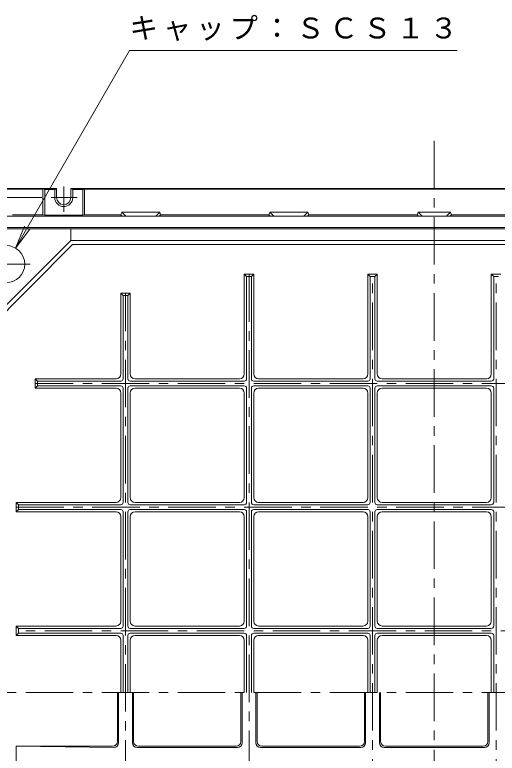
# Model space of a CAD drawing. Units: millimetres, scale not verified. Extents: x -1920 to 1681, y -1371 to 1397.
# Drawn here: x -1384 to -876, y -100 to 677 of the extents above; entities that cross this region are included whole.
import ezdxf

# ---------------------------------------------------------------- set-up
doc = ezdxf.new("R2010")
doc.units = ezdxf.units.MM
doc.header["$LTSCALE"] = 10
doc.linetypes.add('CHAIN1', pattern=[8, 5, -1, 1, -1])
for name, color, linetype, lineweight in [('C-0', 2, 'Continuous', 9), ('C-1', 3, 'Continuous', 9), ('C-E', 7, 'Continuous', 9), ('C-F', 7, 'Continuous', 9)]:
    doc.layers.add(name, color=color, linetype=linetype, lineweight=lineweight)
doc.styles.add('ＭＳ ゴシック', font='')
doc.styles.get('ＭＳ ゴシック').set_extended_font_data('MS Gothic')

msp = doc.modelspace()

# ---------------------------------------------------------------- linework, layer by layer
at = {"layer": 'C-0'}
for p, q in [((-1427.36, 494.05), (-1339.86, 494.05)), ((-1427.36, 493.25), (-1354.36, 493.25)), ((-1352.36, 493.05), (-1354.36, 494.05)), ((-1354.36, 494.05), (-1354.36, 466.3)), ((-1352.36, 493.05), (-1341.86, 493.05)), ((-1352.36, 493.05), (-1352.36, 466.2)), ((-1339.86, 494.05), (-1341.86, 493.05)), ((-1341.86, 493.05), (-1341.86, 484.55)), ((-1339.86, 494.05), (-1339.86, 484.55)), ((-559.86, 494.05), (-1324.86, 494.05)), ((-1322.86, 493.05), (-1322.86, 484.55)), ((-1322.86, 493.05), (-1312.36, 493.05)), ((-1312.36, 493.05), (-1310.36, 494.05)), ((-1312.36, 493.05), (-1312.36, 466.2)), ((-1310.36, 494.05), (-1310.36, 466.3)), ((-574.36, 493.25), (-1310.36, 493.25)), ((-1354.36, 466.3), (-1386.36, 466.3)), ((-1352.36, 466.2), (-1354.36, 466.3)), ((-1352.36, 466.2), (-1312.36, 466.2)), ((-1310.36, 466.3), (-1312.36, 466.2)), ((-1310.36, 466.3), (-1272.36, 466.3)), ((-1272.36, 466.3), (-1271.36, 469.31)), ((-1272.36, 466.3), (-1270.86, 465.05)), ((-1267.11, 465.05), (-1271.36, 469.31)), ((-1231.36, 469.31), (-1271.36, 469.31)), ((-1235.61, 465.05), (-1231.36, 469.31)), ((-1230.36, 466.3), (-1231.86, 465.05)), ((-1230.36, 466.3), (-1231.36, 469.31)), ((-1230.36, 466.3), (-1116.36, 466.3)), ((-1116.36, 466.3), (-1115.36, 469.31)), ((-1116.36, 466.3), (-1114.86, 465.05)), ((-1111.11, 465.05), (-1115.36, 469.31)), ((-1075.36, 469.31), (-1115.36, 469.31)), ((-1079.61, 465.05), (-1075.36, 469.31)), ((-1074.36, 466.3), (-1075.86, 465.05)), ((-1074.36, 466.3), (-1075.36, 469.31)), ((-1074.36, 466.3), (-960.36, 466.3)), ((-960.36, 466.3), (-959.36, 469.31)), ((-960.36, 466.3), (-958.86, 465.05)), ((-959.36, 469.31), (-925.36, 469.31)), ((-955.11, 465.05), (-959.36, 469.31)), ((-929.61, 465.05), (-925.36, 469.31)), ((-924.36, 466.3), (-925.86, 465.05)), ((-924.36, 466.3), (-925.36, 469.31)), ((-810.36, 466.3), (-924.36, 466.3)), ((-441.36, 465.05), (-1443.36, 465.05)), ((-1431.36, 453.05), (-453.36, 453.05))]:
    msp.add_line(p, q, dxfattribs=at)
at = {"layer": 'C-0', "linetype": 'CHAIN1'}
for p, q in [((-1332.36, 496.2), (-1332.36, 469.55)), ((-1318.24, 484.55), (-1345.43, 484.55))]:
    msp.add_line(p, q, dxfattribs=at)
at = {"layer": 'C-0'}
msp.add_lwpolyline([(-1322.86, 493.05), (-1324.86, 494.05), (-1324.86, 484.55)], dxfattribs=at)
for radius in [9.5, 7.5]:
    msp.add_arc((-1332.36, 484.55), radius, 180, 0, dxfattribs=at)
at = {"layer": 'C-1', "linetype": 'CHAIN1'}
for p, q in [((-942.36, 544.05), (-942.36, -615.95)), ((-1367.86, 414.55), (-1417.86, 414.55)), ((-1137.36, 404.05), (-1137.36, -475.95)), ((-1007.36, -475.95), (-1007.36, 404.05)), ((-877.36, -475.95), (-877.36, 404.05)), ((-1267.36, -455.95), (-1267.36, 384.05)), ((-522.36, 289.05), (-1362.36, 289.05)), ((-1382.36, 159.05), (-502.36, 159.05)), ((-502.36, 29.05), (-1382.36, 29.05)), ((-362.36, -35.95), (-1522.36, -35.95))]:
    msp.add_line(p, q, dxfattribs=at)
at = {"layer": 'C-1'}
for p, q in [((-1324.86, 439.55), (-1417.86, 346.55)), ((-561.72, 435.05), (-1323, 435.05)), ((-1142.36, 404.05), (-1132.36, 404.05)), ((-1139.86, 401.55), (-1142.36, 404.05)), ((-1142.36, 299.05), (-1142.36, 404.05)), ((-1132.36, 299.05), (-1132.36, 404.05)), ((-1012.36, 404.05), (-1002.36, 404.05)), ((-1009.86, 401.55), (-1012.36, 404.05)), ((-1012.36, 299.05), (-1012.36, 404.05)), ((-1002.36, 299.05), (-1002.36, 404.05)), ((-872.36, 404.05), (-882.36, 404.05)), ((-882.36, 299.05), (-882.36, 404.05)), ((-1139.86, 294.05), (-1139.86, 401.55)), ((-1134.86, 294.05), (-1134.86, 401.55)), ((-1009.86, 294.05), (-1009.86, 401.55)), ((-1004.86, 294.05), (-1004.86, 401.55)), ((-879.86, 294.05), (-879.86, 401.55)), ((-1272.36, 384.05), (-1262.36, 384.05)), ((-1269.86, 381.55), (-1272.36, 384.05)), ((-1272.36, 299.05), (-1272.36, 384.05)), ((-1269.86, 294.05), (-1269.86, 381.55)), ((-1264.86, 294.05), (-1264.86, 381.55)), ((-1262.36, 299.05), (-1262.36, 384.05)), ((-1362.36, 284.05), (-1362.36, 294.05)), ((-1277.36, 294.05), (-1362.36, 294.05)), ((-1272.36, 291.55), (-1359.86, 291.55)), ((-1142.36, 291.55), (-1262.36, 291.55)), ((-1147.36, 294.05), (-1257.36, 294.05)), ((-1012.36, 291.55), (-1132.36, 291.55)), ((-1017.36, 294.05), (-1127.36, 294.05)), ((-1002.36, 291.55), (-882.36, 291.55)), ((-997.36, 294.05), (-887.36, 294.05)), ((-1359.86, 286.55), (-1362.36, 284.05)), ((-1277.36, 284.05), (-1362.36, 284.05)), ((-1272.36, 286.55), (-1359.86, 286.55)), ((-1269.86, 164.05), (-1269.86, 284.05)), ((-1264.86, 164.05), (-1264.86, 284.05)), ((-1142.36, 286.55), (-1262.36, 286.55)), ((-1147.36, 284.05), (-1257.36, 284.05)), ((-1139.86, 164.05), (-1139.86, 284.05)), ((-1134.86, 164.05), (-1134.86, 284.05)), ((-1012.36, 286.55), (-1132.36, 286.55)), ((-1017.36, 284.05), (-1127.36, 284.05)), ((-1009.86, 164.05), (-1009.86, 284.05)), ((-1004.86, 164.05), (-1004.86, 284.05)), ((-1002.36, 286.55), (-882.36, 286.55)), ((-997.36, 284.05), (-887.36, 284.05)), ((-879.86, 164.05), (-879.86, 284.05)), ((-1272.36, 279.05), (-1272.36, 169.05)), ((-1262.36, 279.05), (-1262.36, 169.05)), ((-1142.36, 279.05), (-1142.36, 169.05)), ((-1132.36, 279.05), (-1132.36, 169.05)), ((-1012.36, 279.05), (-1012.36, 169.05)), ((-1002.36, 279.05), (-1002.36, 169.05)), ((-882.36, 279.05), (-882.36, 169.05)), ((-1382.36, 154.05), (-1382.36, 164.05)), ((-1277.36, 164.05), (-1382.36, 164.05)), ((-1257.36, 164.05), (-1147.36, 164.05)), ((-1127.36, 164.05), (-1017.36, 164.05)), ((-997.36, 164.05), (-887.36, 164.05)), ((-1379.86, 156.55), (-1382.36, 154.05)), ((-1272.36, 161.55), (-1379.86, 161.55)), ((-1272.36, 156.55), (-1379.86, 156.55)), ((-1142.36, 161.55), (-1262.36, 161.55)), ((-1142.36, 156.55), (-1262.36, 156.55)), ((-1012.36, 161.55), (-1132.36, 161.55)), ((-1012.36, 156.55), (-1132.36, 156.55)), ((-1002.36, 161.55), (-882.36, 161.55)), ((-1002.36, 156.55), (-882.36, 156.55)), ((-1277.36, 154.05), (-1382.36, 154.05)), ((-1272.36, 149.05), (-1272.36, 39.05)), ((-1269.86, 34.05), (-1269.86, 154.05)), ((-1264.86, 34.05), (-1264.86, 154.05)), ((-1262.36, 149.05), (-1262.36, 39.05)), ((-1257.36, 154.05), (-1147.36, 154.05)), ((-1142.36, 149.05), (-1142.36, 39.05)), ((-1139.86, 34.05), (-1139.86, 154.05)), ((-1134.86, 34.05), (-1134.86, 154.05)), ((-1132.36, 149.05), (-1132.36, 39.05)), ((-1127.36, 154.05), (-1017.36, 154.05)), ((-1012.36, 149.05), (-1012.36, 39.05)), ((-1009.86, 34.05), (-1009.86, 154.05)), ((-1004.86, 34.05), (-1004.86, 154.05)), ((-1002.36, 149.05), (-1002.36, 39.05)), ((-997.36, 154.05), (-887.36, 154.05)), ((-882.36, 149.05), (-882.36, 39.05)), ((-879.86, 34.05), (-879.86, 154.05)), ((-1382.36, 24.05), (-1382.36, 34.05)), ((-1277.36, 34.05), (-1382.36, 34.05)), ((-1272.36, 31.55), (-1379.86, 31.55)), ((-1262.36, 31.55), (-1142.36, 31.55)), ((-1147.36, 34.05), (-1257.36, 34.05)), ((-1132.36, 31.55), (-1012.36, 31.55)), ((-1017.36, 34.05), (-1127.36, 34.05)), ((-1002.36, 31.55), (-882.36, 31.55)), ((-997.36, 34.05), (-887.36, 34.05)), ((-1379.86, 26.55), (-1382.36, 24.05)), ((-1277.36, 24.05), (-1382.36, 24.05)), ((-1272.36, 26.55), (-1379.86, 26.55)), ((-1269.86, 24.05), (-1269.86, -35.95)), ((-1264.86, 24.05), (-1264.86, -35.95)), ((-1262.36, 26.55), (-1142.36, 26.55)), ((-1147.36, 24.05), (-1257.36, 24.05)), ((-1139.86, 24.05), (-1139.86, -35.95)), ((-1134.86, 24.05), (-1134.86, -35.95)), ((-1132.36, 26.55), (-1012.36, 26.55)), ((-1017.36, 24.05), (-1127.36, 24.05)), ((-1009.86, 24.05), (-1009.86, -35.95)), ((-1004.86, 24.05), (-1004.86, -35.95)), ((-1002.36, 26.55), (-882.36, 26.55)), ((-997.36, 24.05), (-887.36, 24.05)), ((-879.86, 24.05), (-879.86, -35.95)), ((-1272.36, 19.05), (-1272.36, -35.95)), ((-1262.36, 19.05), (-1262.36, -35.95)), ((-1142.36, 19.05), (-1142.36, -35.95)), ((-1132.36, 19.05), (-1132.36, -35.95)), ((-1012.36, 19.05), (-1012.36, -35.95)), ((-1002.36, 19.05), (-1002.36, -35.95)), ((-882.36, 19.05), (-882.36, -35.95)), ((-1275.91, -35.95), (-1275.91, -87.4)), ((-1274.61, -35.95), (-1274.61, -88.7)), ((-1260.11, -35.95), (-1260.11, -88.7)), ((-1258.81, -35.95), (-1258.81, -87.4)), ((-1145.91, -87.4), (-1145.91, -35.95)), ((-1144.61, -88.7), (-1144.61, -35.95)), ((-1130.11, -35.95), (-1130.11, -88.7)), ((-1128.81, -35.95), (-1128.81, -87.4)), ((-1015.91, -35.95), (-1015.91, -87.4)), ((-1014.61, -35.95), (-1014.61, -88.7)), ((-1000.11, -35.95), (-1000.11, -88.7)), ((-998.81, -35.95), (-998.81, -87.4)), ((-885.91, -35.95), (-885.91, -87.4)), ((-884.61, -35.95), (-884.61, -88.7)), ((-1279.61, -93.7), (-1382.36, -92.4)), ((-1253.81, -92.4), (-1150.91, -92.4)), ((-1123.81, -92.4), (-1020.91, -92.4)), ((-890.91, -92.4), (-993.81, -92.4)), ((-1255.11, -93.7), (-1149.61, -93.7)), ((-1125.11, -93.7), (-1019.61, -93.7)), ((-889.61, -93.7), (-995.11, -93.7))]:
    msp.add_line(p, q, dxfattribs=at)
for points in [[(-454.86, 451.55), (-1429.86, 451.55), (-1429.86, -35.95)], [(-559.86, 439.55), (-1324.86, 439.55), (-1324.86, 451.55)], [(-1413.36, -35.95), (-1413.36, 344.69), (-1323, 435.05)], [(-1139.86, 401.55), (-1134.86, 401.55), (-1132.36, 404.05)], [(-1009.86, 401.55), (-1004.86, 401.55), (-1002.36, 404.05)], [(-874.86, 401.55), (-879.86, 401.55), (-882.36, 404.05)], [(-1269.86, 381.55), (-1264.86, 381.55), (-1262.36, 384.05)], [(-1359.86, 286.55), (-1359.86, 291.55), (-1362.36, 294.05)], [(-1379.86, 156.55), (-1379.86, 161.55), (-1382.36, 164.05)], [(-1379.86, 26.55), (-1379.86, 31.55), (-1382.36, 34.05)], [(-1280.91, -92.4), (-1382.36, -92.4), (-1382.36, -109.5)]]:
    msp.add_lwpolyline(points, dxfattribs=at)
msp.add_circle((-1392.86, 414.55), 19.5, dxfattribs=at)
for centre, radius, start, end in [((-1277.36, 299.05), 5, 270, 0), ((-1257.36, 299.05), 5, 180, 270), ((-1147.36, 299.05), 5, 270, 0), ((-1127.36, 299.05), 5, 180, 270), ((-1017.36, 299.05), 5, 270, 0), ((-997.36, 299.05), 5, 180, 270), ((-887.36, 299.05), 5, 270, 0), ((-1272.36, 294.05), 2.5, 270, 0), ((-1262.36, 294.05), 2.5, 180, 270), ((-1142.36, 294.05), 2.5, 270, 0), ((-1132.36, 294.05), 2.5, 180, 270), ((-1012.36, 294.05), 2.5, 270, 0), ((-1002.36, 294.05), 2.5, 180, 270), ((-882.36, 294.05), 2.5, 270, 0), ((-1277.36, 279.05), 5, 0, 90), ((-1272.36, 284.05), 2.5, 0, 90), ((-1262.36, 284.05), 2.5, 90, 180), ((-1257.36, 279.05), 5, 90, 180), ((-1147.36, 279.05), 5, 0, 90), ((-1142.36, 284.05), 2.5, 0, 90), ((-1132.36, 284.05), 2.5, 90, 180), ((-1127.36, 279.05), 5, 90, 180), ((-1017.36, 279.05), 5, 0, 90), ((-1012.36, 284.05), 2.5, 0, 90), ((-1002.36, 284.05), 2.5, 90, 180), ((-997.36, 279.05), 5, 90, 180), ((-887.36, 279.05), 5, 0, 90), ((-882.36, 284.05), 2.5, 0, 90), ((-1277.36, 169.05), 5, 270, 0), ((-1272.36, 164.05), 2.5, 270, 0), ((-1262.36, 164.05), 2.5, 180, 270), ((-1257.36, 169.05), 5, 180, 270), ((-1147.36, 169.05), 5, 270, 0), ((-1142.36, 164.05), 2.5, 270, 0), ((-1132.36, 164.05), 2.5, 180, 270), ((-1127.36, 169.05), 5, 180, 270), ((-1017.36, 169.05), 5, 270, 0), ((-1012.36, 164.05), 2.5, 270, 0), ((-1002.36, 164.05), 2.5, 180, 270), ((-997.36, 169.05), 5, 180, 270), ((-887.36, 169.05), 5, 270, 0), ((-882.36, 164.05), 2.5, 270, 0), ((-1272.36, 154.05), 2.5, 0, 90), ((-1262.36, 154.05), 2.5, 90, 180), ((-1142.36, 154.05), 2.5, 0, 90), ((-1132.36, 154.05), 2.5, 90, 180), ((-1012.36, 154.05), 2.5, 0, 90), ((-1002.36, 154.05), 2.5, 90, 180), ((-882.36, 154.05), 2.5, 0, 90), ((-1277.36, 149.05), 5, 0, 90), ((-1257.36, 149.05), 5, 90, 180), ((-1147.36, 149.05), 5, 0, 90), ((-1127.36, 149.05), 5, 90, 180), ((-1017.36, 149.05), 5, 0, 90), ((-997.36, 149.05), 5, 90, 180), ((-887.36, 149.05), 5, 0, 90), ((-1277.36, 39.05), 5, 270, 0), ((-1257.36, 39.05), 5, 180, 270), ((-1147.36, 39.05), 5, 270, 0), ((-1127.36, 39.05), 5, 180, 270), ((-1017.36, 39.05), 5, 270, 0), ((-997.36, 39.05), 5, 180, 270), ((-887.36, 39.05), 5, 270, 0), ((-1272.36, 34.05), 2.5, 270, 0), ((-1262.36, 34.05), 2.5, 180, 270), ((-1142.36, 34.05), 2.5, 270, 0), ((-1132.36, 34.05), 2.5, 180, 270), ((-1012.36, 34.05), 2.5, 270, 0), ((-1002.36, 34.05), 2.5, 180, 270), ((-882.36, 34.05), 2.5, 270, 0), ((-1277.36, 19.05), 5, 0, 90), ((-1272.36, 24.05), 2.5, 0, 90), ((-1262.36, 24.05), 2.5, 90, 180), ((-1257.36, 19.05), 5, 90, 180), ((-1147.36, 19.05), 5, 0, 90), ((-1142.36, 24.05), 2.5, 0, 90), ((-1132.36, 24.05), 2.5, 90, 180), ((-1127.36, 19.05), 5, 90, 180), ((-1017.36, 19.05), 5, 0, 90), ((-1012.36, 24.05), 2.5, 0, 90), ((-1002.36, 24.05), 2.5, 90, 180), ((-997.36, 19.05), 5, 90, 180), ((-887.36, 19.05), 5, 0, 90), ((-882.36, 24.05), 2.5, 0, 90), ((-1280.91, -87.4), 5, 270, 0), ((-1279.61, -88.7), 5, 270, 0), ((-1255.11, -88.7), 5, 180, 270), ((-1253.81, -87.4), 5, 180, 270), ((-1150.91, -87.4), 5, 270, 0), ((-1149.61, -88.7), 5, 270, 0), ((-1125.11, -88.7), 5, 180, 270), ((-1123.81, -87.4), 5, 180, 270), ((-1020.91, -87.4), 5, 270, 0), ((-1019.61, -88.7), 5, 270, 0), ((-995.11, -88.7), 5, 180, 270), ((-993.81, -87.4), 5, 180, 270), ((-890.91, -87.4), 5, 270, 0), ((-889.61, -88.7), 5, 270, 0)]:
    msp.add_arc(centre, radius, start, end, dxfattribs=at)
at = {"layer": 'C-E'}
for p, q in [((-1383.11, 431.44), (-1263.22, 639.1)), ((-918.22, 639.1), (-1263.22, 639.1)), ((-1383.11, 431.44), (-1373.54, 454.54)), ((-1383.11, 431.44), (-1367.89, 451.27))]:
    msp.add_line(p, q, dxfattribs=at)
at = {"layer": 'C-F'}
msp.add_line((-1355.43, 484.55), (-1675.36, 484.55), dxfattribs=at)

# ---------------------------------------------------------------- texts
at = {"layer": 'C-E', "insert": (-1263.22, 649.1), "char_height": 21.99, "attachment_point": 7, "style": 'ＭＳ ゴシック'}
msp.add_mtext('\\T1.17;キャップ：ＳＣＳ１３', dxfattribs=at)

doc.saveas('drawing.dxf')
